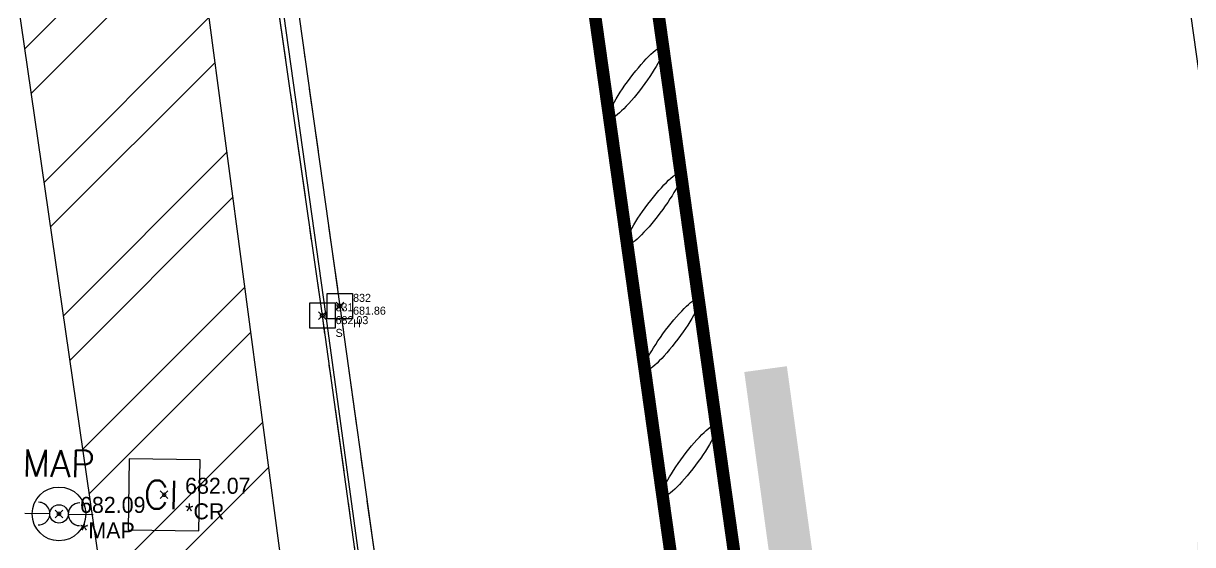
# Model space of a CAD drawing. Extents: x 350769 to 354978, y 6304672 to 6307963.
# Drawn here: x 352772.49 to 352781.77, y 6305584.72 to 6305588.86 of the extents above; entities that cross this region are included whole.
import ezdxf
from ezdxf.enums import TextEntityAlignment as Align

# ---------------------------------------------------------------- set-up
doc = ezdxf.new("R2010")
doc.units = 0
doc.header["$PDMODE"] = 35
doc.header["$PDSIZE"] = 0.03
for name, pattern in [('CONTINUA', [0]), ('CONTINUOS', [0]), ('JPG_DASHDOT', [1, 0.5, -0.25, 0, -0.25])]:
    doc.linetypes.add(name, pattern=pattern)
doc.layers.get('0').update_dxf_attribs({"linetype": 'CONTINUOUS'})
for name, color, linetype in [('03_S2_Pav ext_Borde vereda', 7, 'CONTINUOUS'), ('1-PAVIMENTO', 161, 'CONTINUOUS'), ('1-SEÑALETICA', 2, 'CONTINUOUS'), ('1-SOLERA', 212, 'CONTINUOUS'), ('1-VEREDA', 251, 'CONTINUOUS'), ('2-ACHURADO VEREDA', 252, 'CONTINUOUS'), ('C-TINN', 5, 'CONTINUOUS'), ('C-TOPO-MINR', 8, 'CONTINUOUS'), ('ET1_ 8-DEM EXT CICLOVIA SEPARADOR', 181, 'CONTINUOUS'), ('ET1_ 8-DEM EXT DEMARCACION CICLOVIA', 181, 'CONTINUOUS'), ('TOP-URB-SOLERAS', 2, 'JPG_DASHDOT'), ('V-NODE - 2013', 4, 'CONTINUOUS'), ('V-NODE DIC 2005', 4, 'CONTINUOUS'), ('V-NODE-TEXT 2013', 2, 'CONTINUOUS'), ('V-NODE-TEXT DIC 2005', 2, 'CONTINUOUS'), ('Z-CR', 253, 'CONTINUOUS'), ('Z-MAP', 253, 'CONTINUOUS')]:
    doc.layers.add(name, color=color, linetype=linetype)
doc.layers.add('0_ASD_TOPOGRAFIA_ELEMENTOS', color=7, linetype='CONTINUOS', lineweight=5, true_color=0xbdbdbd)
doc.styles.add('ROMANS', font='romans.shx', dxfattribs={"width": 0.65})
doc.styles.add('SHR', font='SIMPLEX', dxfattribs={"height": 0.75})

# ---------------------------------------------------------------- blocks, each defined once
blk = doc.blocks.new('CR')
at = {"layer": 'Z-CR', "color": 9, "true_color": 0xbdbdbd}
for p, q in [((-1.125, 1.125), (-1.125, -1.125)), ((1.125, 1.125), (-1.125, 1.125)), ((1.125, -1.125), (1.125, 1.125)), ((-1.125, -1.125), (1.125, -1.125))]:
    blk.add_line(p, q, dxfattribs=at)
at = {"layer": 'Z-CR', "color": 9, "true_color": 0xbdbdbd, "style": 'ROMANS'}
blk.add_text('CI', height=0.9, dxfattribs=at).set_placement((-0.651, -0.452))
blk = doc.blocks.new('MAP')
at = {"layer": 'Z-MAP'}
for p, q in [((-0.292, 0), (-1.082, 0)), ((0.292, 0), (1.082, 0))]:
    blk.add_line(p, q, dxfattribs=at)
for radius in [0.853, 0.292]:
    blk.add_circle((0, 0), radius, dxfattribs=at)
for centre, start, end in [((-0.653, 0), 270, 90), ((0.653, 0), 90, 270)]:
    blk.add_arc(centre, 0.361, start, end, dxfattribs=at)
at = {"layer": 'Z-MAP', "style": 'SHR'}
blk.add_text('MAP', height=0.8527, dxfattribs=at).set_placement((-0.031, 1.176), align=Align.CENTER)
blk = doc.blocks.new('A$C00085B3A')
at = {"layer": '1-SEÑALETICA'}
blk.add_hatch(color=256, dxfattribs=at).paths.add_polyline_path([(0.9986, 1.4076), (0.6211, 1.2813), (0.4765, 2.8484), (0.2501, 2.8276), (0.3942, 1.2605), (0, 1.3158), (0.6244, 0)])
for p, q in [((0.9986, 1.4076), (0.6244, 0)), ((0.6244, 0), (0, 1.3158))]:
    blk.add_line(p, q, dxfattribs=at)
blk = doc.blocks.new('*U248', base_point=(352774.867, 6305586.537))
at = {"layer": 'V-NODE - 2013', "lineweight": -2}
blk.add_point((352774.867, 6305586.537), dxfattribs=at)
at = {"layer": 'V-NODE-TEXT 2013', "linetype": 'ByBlock', "char_height": 0.0635}
for s, insert, attachment_point in [('831', (352774.9716, 6305586.5699), 7), ('682.03', (352774.9716, 6305586.5324), 1), ('S', (352774.9716, 6305586.4314), 1)]:
    blk.add_mtext(s, dxfattribs=dict(at, insert=insert, attachment_point=attachment_point))
blk = doc.blocks.new('*U394', base_point=(352775.006, 6305586.612))
at = {"layer": 'V-NODE - 2013', "lineweight": -2}
blk.add_point((352775.006, 6305586.612), dxfattribs=at)
at = {"layer": 'V-NODE-TEXT 2013', "linetype": 'ByBlock', "char_height": 0.0635}
for s, insert, attachment_point in [('832', (352775.1106, 6305586.6449), 7), ('681.86', (352775.1106, 6305586.6074), 1), ('H', (352775.1106, 6305586.5064), 1)]:
    blk.add_mtext(s, dxfattribs=dict(at, insert=insert, attachment_point=attachment_point))
blk = doc.blocks.new('SEPA')
at = {"linetype": 'ByBlock'}
blk.add_ellipse((0, 0), major_axis=(-0.25, 0.25), ratio=0.169706, start_param=-1.570796, end_param=4.712389, dxfattribs=at)
blk = doc.blocks.new('*U1327')
at = {"color": 0, "linetype": 'ByBlock', "lineweight": -2, "transparency": 16777216}
blk.add_point((0, 0), dxfattribs=at)
blk = doc.blocks.new('*U1548', base_point=(352773.668, 6305585.058))
at = {"layer": 'V-NODE-TEXT DIC 2005', "linetype": 'ByBlock', "char_height": 0.127}
for s, insert, attachment_point in [('682.07', (352773.8348, 6305585.1287), 4), ('*CR', (352773.8348, 6305584.9902), 1)]:
    blk.add_mtext(s, dxfattribs=dict(at, insert=insert, attachment_point=attachment_point))
blk = doc.blocks.new('*U1549', base_point=(352773.668, 6305585.058))
at = {"layer": 'V-NODE-TEXT DIC 2005', "color": 2, "lineweight": -2}
blk.add_blockref('*U1548', (352773.668, 6305585.058), dxfattribs=at)
blk = doc.blocks.new('*U1482', base_point=(352772.834, 6305584.906))
at = {"layer": 'V-NODE-TEXT DIC 2005', "linetype": 'ByBlock', "char_height": 0.127}
for s, insert, attachment_point in [('682.09', (352773.0008, 6305584.9767), 4), ('*MAP', (352773.0008, 6305584.8382), 1)]:
    blk.add_mtext(s, dxfattribs=dict(at, insert=insert, attachment_point=attachment_point))
blk = doc.blocks.new('*U1483', base_point=(352772.834, 6305584.906))
at = {"layer": 'V-NODE-TEXT DIC 2005', "color": 2, "lineweight": -2}
blk.add_blockref('*U1482', (352772.834, 6305584.906), dxfattribs=at)
blk = doc.blocks.new('*U4494', base_point=(352774.867, 6305586.537))
at = {"layer": 'V-NODE - 2013', "lineweight": -2}
blk.add_point((352774.867, 6305586.537), dxfattribs=at)
at = {"layer": 'V-NODE-TEXT 2013', "linetype": 'ByBlock', "char_height": 0.0635}
for s, insert, attachment_point in [('831', (352774.9716, 6305586.5699), 7), ('682.03', (352774.9716, 6305586.5324), 1), ('S', (352774.9716, 6305586.4314), 1)]:
    blk.add_mtext(s, dxfattribs=dict(at, insert=insert, attachment_point=attachment_point))
blk = doc.blocks.new('*U4643', base_point=(352775.006, 6305586.612))
at = {"layer": 'V-NODE - 2013', "lineweight": -2}
blk.add_point((352775.006, 6305586.612), dxfattribs=at)
at = {"layer": 'V-NODE-TEXT 2013', "linetype": 'ByBlock', "char_height": 0.0635}
for s, insert, attachment_point in [('832', (352775.1106, 6305586.6449), 7), ('681.86', (352775.1106, 6305586.6074), 1), ('H', (352775.1106, 6305586.5064), 1)]:
    blk.add_mtext(s, dxfattribs=dict(at, insert=insert, attachment_point=attachment_point))
blk = doc.blocks.new('TOPOGRAFIA')
at = {"layer": '1-PAVIMENTO', "color": 9, "true_color": 0xbdbdbd, "flags": 128}
for points in [[(390777.4637, 6302619.389, -0.804645), (390783.4057, 6302620.0317), (390784.9964, 6302608.417), (390787.1488, 6302592.8679), (390789.1186, 6302578.6128, -0.787814), (390783.2346, 6302578.4042), (390781.2467, 6302592.5945), (390779.1848, 6302607.2901), (390777.4637, 6302619.389)], [(390635.813, 6302579.761), (390647.518, 6302584.464), (390663.399, 6302590.731, -0.06016), (390676.007, 6302594.225), (390694.28, 6302596.797), (390717.243, 6302599.992), (390735.728, 6302602.558), (390756.301, 6302605.422, -0.083561), (390768.736, 6302603.378, -0.216582), (390773.077, 6302600.019), (390773.206, 6302599.275), (390773.222, 6302599.256), (390775.006, 6302586.612), (390777.159, 6302571.136), (390779.322, 6302556.152), (390781.17, 6302542.877), (390781.598, 6302539.221)]]:
    blk.add_lwpolyline(points, format="xyb", dxfattribs=at)
at = {"layer": '1-SOLERA', "color": 9, "true_color": 0xbdbdbd, "flags": 128}
blk.add_lwpolyline([(390781.431, 6302539.547), (390781.011, 6302542.829), (390779.158, 6302556.166), (390777.019, 6302571.077), (390774.867, 6302586.537), (390773.054, 6302599.225), (390772.814, 6302599.853), (390772.676, 6302599.767, 0.218521), (390768.712, 6302602.964, 0.079407), (390756.356, 6302605.005), (390735.709, 6302602.051), (390716.646, 6302599.451), (390694.262, 6302596.344), (390676.055, 6302593.81, 0.060763), (390663.524, 6302590.306), (390647.586, 6302583.967), (390636.008, 6302579.363)], format="xyb", dxfattribs=at)
at = {"layer": '1-VEREDA', "color": 9, "true_color": 0xbdbdbd, "flags": 128}
for points in [[(390777.8299, 6302561.7779), (390775.967, 6302574.8331), (390774.7773, 6302582.795), (390773.8654, 6302589.6744), (390772.3883, 6302600.2971, 0.05743), (390771.451, 6302601.4177), (390762.1805, 6302603.3767), (390757.2911, 6302604.1474), (390755.2636, 6302603.8786), (390742.6321, 6302602.1239), (390732.1394, 6302600.6464), (390720.5012, 6302599.028), (390712.9363, 6302597.962), (390700.5181, 6302596.221), (390698.2573, 6302595.9378), (390688.1454, 6302594.5142, 0.016921), (390676.257, 6302592.8188, 0.0646), (390658.2097, 6302587.1467)], [(390658.5382, 6302586.2354, -0.061952), (390676.1563, 6302591.8333, -0.0218), (390688.1297, 6302593.5244), (390698.3828, 6302594.9627), (390700.7159, 6302595.2647), (390713.0217, 6302596.9775), (390720.6167, 6302598.054), (390732.3684, 6302599.7026), (390742.7344, 6302601.1342), (390755.34, 6302602.8932), (390757.2701, 6302603.2016), (390761.9825, 6302602.4357), (390770.5674, 6302600.4101), (390771.0133, 6302599.0779), (390772.3824, 6302589.4989), (390773.3674, 6302582.6904), (390774.5019, 6302574.6544), (390776.3106, 6302561.585)]]:
    blk.add_lwpolyline(points, format="xyb", dxfattribs=at)
at = {"layer": 'C-TINN', "color": 9, "linetype": 'Continuous', "lineweight": -3, "true_color": 0xbdbdbd}
for points, elevation in [([(390774.906, 6302586.512), (390774.906, 6302586.712), (390775.106, 6302586.712), (390775.106, 6302586.512), (390774.906, 6302586.512)], 681.859), ([(390774.767, 6302586.437), (390774.767, 6302586.637), (390774.967, 6302586.637), (390774.967, 6302586.437), (390774.767, 6302586.437)], 682.033)]:
    blk.add_lwpolyline(points, dxfattribs=dict(at, elevation=elevation))
for p in [(390775.006, 6302586.612, 681.859), (390774.867, 6302586.537, 682.033)]:
    blk.add_point(p, dxfattribs=at)
at = {"layer": 'C-TOPO-MINR', "color": 9, "linetype": 'Continuous', "lineweight": -3, "true_color": 0xbdbdbd, "elevation": 682}
blk.add_lwpolyline([(390772.9145, 6302565.1173), (390774.3916, 6302564.8081), (390773.8267, 6302569.0971), (390773.0215, 6302573.4163), (390775.2823, 6302583.5535), (390775.2188, 6302584.1731), (390774.8934, 6302586.5512), (390773.7549, 6302594.6958), (390773.1449, 6302599.2418), (390773.1416, 6302599.2538), (390772.8986, 6302599.6317), (390772.7167, 6302599.7924), (390772.2026, 6302600.5576), (390771.4479, 6302601.8296), (390771.3852, 6302601.9179), (390770.6008, 6302602.3254), (390768.6233, 6302603.2288), (390767.1201, 6302603.4343), (390766.8878, 6302603.3552), (390766.9331, 6302599.1567), (390766.6777, 6302597.406)], dxfattribs=at)
at = {"color": 9, "true_color": 0xbdbdbd}
for name, p in [('*U4643', (390775.006, 6302586.612)), ('*U4494', (390774.867, 6302586.537))]:
    blk.add_blockref(name, p, dxfattribs=at)
at = {"layer": 'V-NODE DIC 2005', "color": 9, "lineweight": -2, "true_color": 0xbdbdbd, "rotation": 359.9963883938062}
for p in [(390773.6106, 6302585.1151), (390772.7766, 6302584.9631)]:
    blk.add_blockref('*U1327', p, dxfattribs=at)
at = {"layer": 'V-NODE-TEXT DIC 2005', "color": 9, "lineweight": -2, "true_color": 0xbdbdbd, "rotation": 359.9963883938062}
for name, p in [('*U1549', (390773.6106, 6302585.1151)), ('*U1483', (390772.7766, 6302584.9631))]:
    blk.add_blockref(name, p, dxfattribs=at)
at = {"layer": 'Z-CR', "color": 9, "true_color": 0xbdbdbd}
for name, p, xscale, yscale, zscale, rotation in [('A$C00085B3A', (390778.0291, 6302581.8351), 1.500000000036439, 1.500000000036439, 1.500000000036439, 2.546402213270841), ('CR', (390773.6099, 6302585.1149), 0.25, 0.25, 0.25, 359.0901018221344)]:
    blk.add_blockref(name, p, dxfattribs=dict(at, xscale=xscale, yscale=yscale, zscale=zscale, rotation=rotation))
at = {"layer": 'Z-MAP', "color": 9, "true_color": 0xbdbdbd, "xscale": 0.25, "yscale": 0.25, "zscale": 0.25, "rotation": 359.090101839884}
blk.add_blockref('MAP', (390772.7764, 6302584.9631), dxfattribs=at)

msp = doc.modelspace()

# ---------------------------------------------------------------- hatches: boundary and pattern name
at = {"layer": '03_S2_Pav ext_Borde vereda'}
h = msp.add_hatch(dxfattribs=at)
h.set_pattern_fill('DOTS', color=256, scale=0.2)
h.set_pattern_definition([(0, (0, 0), (0.079375, 0.15875), [0, -0.15875])])
edge = h.paths.add_edge_path()
edge.add_arc((352748.8071, 6305741.2694), 0.6, 191.95147, 355.64546, ccw=False)
edge.add_arc((352792.1656, 6305750.4472), 44.9192, 191.66583, 191.95147, ccw=False)
edge.add_line((352748.1743, 6305741.3644), (352741.2377, 6305741.435))
edge.add_arc((352792.1656, 6305750.4472), 51.7192, 188.01255, 190.0351, ccw=False)
edge.add_line((352740.9513, 6305743.238), (352740.7491, 6305743.2401))
edge.add_arc((352792.1656, 6305750.4472), 51.9192, 187.97918, 192.06027)
edge.add_arc((352692.4959, 6305729.1521), 50, 5.60379, 12.06027, ccw=False)
edge.add_arc((352885.4863, 6305749.0653), 144.0158, 185.990804, 195.056245)
edge.add_arc((352743.5173, 6305710.8754), 3, -16.83045, 15.05624, ccw=False)
edge.add_line((352746.3888, 6305710.0068), (352745.3287, 6305706.5024))
edge.add_arc((352748.2002, 6305705.6337), 3, 163.16955, 198.16955)
edge.add_line((352745.3498, 6305704.6983), (352746.83, 6305700.1881))
edge.add_arc((353217.9832, 6305866.0645), 499.5, 199.395368, 202.534866)
edge.add_line((352756.6217, 6305674.6333), (352763.6392, 6305654.5292))
edge.add_line((352763.6392, 6305654.5292), (352766.4265, 6305646.4355))
edge.add_arc((352769.263, 6305647.4123), 3, 199.00209, 234.00306)
edge.add_line((352767.4998, 6305644.9852), (352769.9617, 6305643.1966))
edge.add_arc((352768.1984, 6305640.7695), 3, 17.97636, 54.00146, ccw=False)
edge.add_arc((351870.7856, 6305349.5918), 946.4692, 17.7059597, 17.9763589, ccw=False)
edge.add_arc((357774.1698, 6306970.4108), 5176.3209, 194.9225132, 195.0618194)
edge.add_arc((352345.6739, 6305526.2661), 441.2561, 9.340976, 12.967921, ccw=False)
edge.add_line((352781.0789, 6305597.8862), (352781.449, 6305594.7322))
edge.add_line((352781.449, 6305594.7322), (352781.7119, 6305591.6599))
edge.add_line((352781.7119, 6305591.6599), (352781.8385, 6305588.6041))
edge.add_line((352781.8385, 6305588.6041), (352781.8364, 6305585.6248))
edge.add_line((352781.8364, 6305585.6248), (352781.765, 6305582.6563))
edge.add_line((352781.765, 6305582.6563), (352781.6942, 6305579.7277))
edge.add_line((352781.6942, 6305579.7277), (352781.6918, 6305576.7863))
edge.add_line((352781.6918, 6305576.7863), (352781.8163, 6305573.8236))
edge.add_line((352781.8163, 6305573.8236), (352782.1333, 6305570.8574))
edge.add_line((352782.1333, 6305570.8574), (352782.4224, 6305567.8925))
edge.add_arc((352351.0161, 6305527.3242), 433.3096, 3.225522, 5.372152, ccw=False)
edge.add_line((352783.6392, 6305551.7049), (352784.6631, 6305533.5331))
edge.add_line((352784.6631, 6305533.5331), (352784.8627, 6305533.5443))
edge.add_line((352784.8627, 6305533.5443), (352784.7615, 6305535.3415))
edge.add_line((352784.7615, 6305535.3415), (352791.0516, 6305535.6959))
edge.add_line((352791.0516, 6305535.6959), (352790.1289, 6305552.0705))
edge.add_arc((352351.167, 6305527.3389), 439.6581, 3.224701, 6.060574)
edge.add_arc((352790.3566, 6305573.9691), 2, 6.0606, 186.0606, ccw=False)
edge.add_arc((352351.1623, 6305527.3384), 443.6628, 3.217449, 6.060568, ccw=False)
edge.add_line((352794.1258, 6305552.2393), (352795.0452, 6305535.9209))
edge.add_line((352795.0452, 6305535.9209), (352802.3337, 6305536.3315))
edge.add_line((352802.3337, 6305536.3315), (352802.4349, 6305534.5344))
edge.add_line((352802.4349, 6305534.5344), (352802.6346, 6305534.5456))
edge.add_line((352802.6346, 6305534.5456), (352801.6139, 6305552.6612))
edge.add_arc((352351.1826, 6305527.3401), 451.1425, 3.217509, 7.53958)
edge.add_line((352798.4247, 6305586.5349), (352797.9012, 6305589.4889))
edge.add_line((352797.9012, 6305589.4889), (352797.3366, 6305592.434))
edge.add_line((352797.3366, 6305592.434), (352796.6959, 6305595.3582))
edge.add_line((352796.6959, 6305595.3582), (352795.9831, 6305598.2567))
edge.add_line((352795.9831, 6305598.2567), (352795.2312, 6305601.1414))
edge.add_line((352795.2312, 6305601.1414), (352794.4778, 6305604.0325))
edge.add_line((352794.4778, 6305604.0325), (352793.7601, 6305606.9508))
edge.add_line((352793.7601, 6305606.9508), (352793.1116, 6305609.9082))
edge.add_line((352793.1116, 6305609.9082), (352792.5395, 6305612.8898))
edge.add_line((352792.5395, 6305612.8898), (352792.0325, 6305615.8334))
edge.add_arc((352349.3795, 6305527.0582), 451.4673, 11.340369, 13.008362)
edge.add_arc((357774.1698, 6306970.4108), 5162.3209, 194.9999834, 195.0646242, ccw=False)
edge.add_arc((357774.1698, 6306970.4108), 5162.3209, 194.9187546, 194.9999834, ccw=False)
edge.add_arc((351870.7857, 6305349.5918), 960.4692, 17.6855815, 18.0284462)
edge.add_line((352784.0987, 6305646.8465), (352779.7128, 6305660.0651))
edge.add_line((352779.7128, 6305660.0651), (352778.2447, 6305664.2709))
edge.add_arc((352781.0771, 6305665.2596), 3, 164.24265, 199.24197, ccw=False)
edge.add_line((352778.1899, 6305666.0743), (352779.0965, 6305669.2874))
edge.add_arc((352776.2093, 6305670.1021), 3, 344.24265, 379.24117)
edge.add_line((352779.0417, 6305671.0907), (352775.313, 6305681.7728))
edge.add_arc((353217.9831, 6305866.0645), 479.5, 199.395368, 202.602858, ccw=False)
edge.add_arc((352886.4469, 6305749.3114), 128.0067, 193.016727, 199.382328, ccw=False)
edge.add_line((352761.7294, 6305720.4797), (352761.2069, 6305722.9291))
edge.add_arc((352758.2729, 6305722.3032), 3, 12.04339, 47.04339)
edge.add_line((352760.3172, 6305724.4988), (352758.0555, 6305726.6047))
edge.add_arc((352760.0945, 6305728.8053), 3, 189.01527, 227.18381, ccw=False)
edge.add_arc((352890.9047, 6305749.7343), 135.4739, 186.617244, 189.088347, ccw=False)
edge.add_arc((352776.2002, 6305736.4265), 20, 179.05002, 186.61444, ccw=False)
edge.add_arc((352822.4844, 6305735.6591), 66.2905, 173.573807, 179.050023, ccw=False)
edge.add_line((352756.6103, 6305743.0785), (352756.4093, 6305743.0806))
edge.add_arc((352822.4844, 6305735.6591), 66.4905, 173.591441, 175.148609)
edge.add_line((352756.232, 6305741.2823), (352749.4123, 6305741.3517))
edge.add_arc((352781.0377, 6305739.5809), 31.675, 176.79514, 177.02683)
at = {"layer": '2-ACHURADO VEREDA'}
h = msp.add_hatch(dxfattribs=at)
h.set_pattern_fill('ANSI32', color=256, scale=0.09)
h.paths.add_polyline_path([(352720.6167, 6305598.054), (352732.3684, 6305599.7026), (352742.7344, 6305601.1342), (352755.34, 6305602.8932), (352757.2701, 6305603.2016), (352761.9825, 6305602.4357), (352770.5674, 6305600.4101), (352771.0133, 6305599.0779), (352772.3824, 6305589.4989), (352773.3674, 6305582.6904), (352774.5019, 6305574.6544), (352776.3106, 6305561.585), (352778.2068, 6305548.1707), (352779.6958, 6305548.3436), (352777.8299, 6305561.7779), (352775.967, 6305574.8331), (352774.7773, 6305582.795), (352773.8654, 6305589.6744), (352772.3883, 6305600.2971, 0.05743), (352771.451, 6305601.4177), (352762.1805, 6305603.3767), (352757.2911, 6305604.1474), (352755.2636, 6305603.8786), (352742.6321, 6305602.1239), (352732.1394, 6305600.6464), (352720.5012, 6305599.028), (352712.9363, 6305597.962), (352700.5181, 6305596.221), (352698.2573, 6305595.9378), (352688.1454, 6305594.5142, 0.016921), (352676.257, 6305592.8188, 0.0646), (352658.2097, 6305587.1467), (352649.1159, 6305583.5216), (352638.6878, 6305579.2497), (352638.9719, 6305578.4331), (352649.2511, 6305582.5204), (352658.5382, 6305586.2354, -0.061952), (352676.1563, 6305591.8333, -0.0218), (352688.1297, 6305593.5244), (352698.3828, 6305594.9627), (352700.7159, 6305595.2647), (352713.0217, 6305596.9775)])

# ---------------------------------------------------------------- linework, layer by layer
at = {"layer": '1-PAVIMENTO', "flags": 128}
msp.add_lwpolyline([(352777.4637, 6305619.389, -0.804645), (352783.4057, 6305620.0317), (352784.9964, 6305608.417), (352787.1488, 6305592.8679), (352789.1186, 6305578.6128, -0.787814), (352783.2346, 6305578.4042), (352781.2467, 6305592.5945), (352779.1848, 6305607.2901), (352777.4637, 6305619.389)], format="xyb", dxfattribs=at)
at = {"layer": '1-VEREDA', "flags": 128}
for points in [[(352777.8299, 6305561.7779), (352775.967, 6305574.8331), (352774.7773, 6305582.795), (352773.8654, 6305589.6744), (352772.3883, 6305600.2971, 0.05743), (352771.451, 6305601.4177), (352762.1805, 6305603.3767), (352757.2911, 6305604.1474), (352755.2636, 6305603.8786), (352742.6321, 6305602.1239), (352732.1394, 6305600.6464), (352720.5012, 6305599.028), (352712.9363, 6305597.962), (352700.5181, 6305596.221), (352698.2573, 6305595.9378), (352688.1454, 6305594.5142, 0.016921), (352676.257, 6305592.8188, 0.0646), (352658.2097, 6305587.1467)], [(352658.5382, 6305586.2354, -0.061952), (352676.1563, 6305591.8333, -0.0218), (352688.1297, 6305593.5244), (352698.3828, 6305594.9627), (352700.7159, 6305595.2647), (352713.0217, 6305596.9775), (352720.6167, 6305598.054), (352732.3684, 6305599.7026), (352742.7344, 6305601.1342), (352755.34, 6305602.8932), (352757.2701, 6305603.2016), (352761.9825, 6305602.4357), (352770.5674, 6305600.4101), (352771.0133, 6305599.0779), (352772.3824, 6305589.4989), (352773.3674, 6305582.6904), (352774.5019, 6305574.6544), (352776.3106, 6305561.585)]]:
    msp.add_lwpolyline(points, format="xyb", dxfattribs=at)
at = {"layer": 'ET1_ 8-DEM EXT DEMARCACION CICLOVIA', "color": 181, "const_width": 0.1, "flags": 128}
for points in [[(352776.0223, 6305599.6725), (352779.188, 6305577.1709)], [(352775.5272, 6305599.6029), (352778.6929, 6305577.1013)]]:
    msp.add_lwpolyline(points, dxfattribs=at)
at = {"layer": 'TOP-URB-SOLERAS', "flags": 128}
for points in [[(352635.813, 6305579.761), (352647.518, 6305584.464), (352663.399, 6305590.731, -0.06016), (352676.007, 6305594.225), (352694.28, 6305596.797), (352717.243, 6305599.992), (352735.728, 6305602.558), (352756.301, 6305605.422, -0.083561), (352768.736, 6305603.378, -0.216582), (352773.077, 6305600.019), (352773.206, 6305599.275), (352773.222, 6305599.256), (352775.006, 6305586.612), (352777.159, 6305571.136), (352779.322, 6305556.152), (352781.17, 6305542.877), (352781.598, 6305539.221)], [(352781.431, 6305539.547), (352781.011, 6305542.829), (352779.158, 6305556.166), (352777.019, 6305571.077), (352774.867, 6305586.537), (352773.054, 6305599.225), (352772.814, 6305599.853), (352772.676, 6305599.767, 0.218521), (352768.712, 6305602.964, 0.079407), (352756.356, 6305605.005), (352735.709, 6305602.051), (352716.646, 6305599.451), (352694.262, 6305596.344), (352676.055, 6305593.81, 0.060763), (352663.524, 6305590.306), (352647.586, 6305583.967), (352636.008, 6305579.363)]]:
    msp.add_lwpolyline(points, format="xyb", dxfattribs=at)

# ---------------------------------------------------------------- block references
for name, p in [('*U248', (352774.867, 6305586.537)), ('*U394', (352775.006, 6305586.612))]:
    msp.add_blockref(name, p)
at = {"layer": 'ET1_ 8-DEM EXT CICLOVIA SEPARADOR', "color": 181, "linetype": 'CONTINUA', "rotation": 278.0084047618486}
for p in [(352777.3578, 6305588.3853), (352777.4985, 6305587.3852), (352777.6393, 6305586.385), (352777.78, 6305585.3849)]:
    msp.add_blockref('SEPA', p, dxfattribs=at)
at = {"layer": 'Z-CR'}
for name, p, xscale, yscale, zscale, rotation in [('A$C00085B3A', (352778.0291, 6305581.8351), 1.500000000036439, 1.500000000036439, 1.500000000036439, 2.54640221327084), ('CR', (352773.6099, 6305585.1149), 0.25, 0.25, 0.25, 359.0901018221344)]:
    msp.add_blockref(name, p, dxfattribs=dict(at, xscale=xscale, yscale=yscale, zscale=zscale, rotation=rotation))
at = {"layer": 'Z-MAP', "xscale": 0.25, "yscale": 0.25, "zscale": 0.25, "rotation": 359.090101839884}
msp.add_blockref('MAP', (352772.7764, 6305584.9631), dxfattribs=at)

# ---------------------------------------------------------------- next in the draw order: block references
at = {"layer": '0_ASD_TOPOGRAFIA_ELEMENTOS', "color": 30, "true_color": 0xf26507}
msp.add_blockref('TOPOGRAFIA', (-38000, 3000), dxfattribs=at)

doc.saveas('drawing.dxf')
